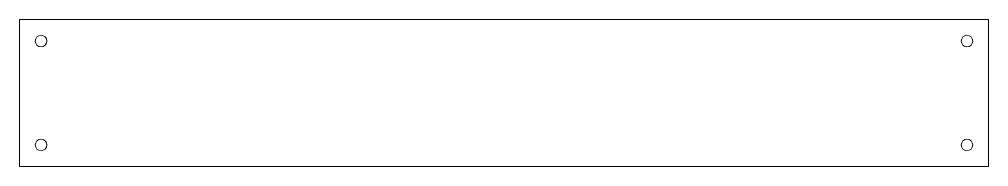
# Model space of a CAD drawing. Header units: millimetres. Extents: x 7 to 343, y -136 to -85.
import ezdxf

# ---------------------------------------------------------------- set-up
doc = ezdxf.new("R2010")
doc.units = ezdxf.units.MM
doc.header["$MEASUREMENT"] = 0
doc.layers.add('Layer 1', color=7, linetype='Continuous', lineweight=0)

# ---------------------------------------------------------------- blocks, each defined once
blk = doc.blocks.new('Block_0')
at = {"layer": 'Layer 1', "color": 6, "lineweight": 9}
for p, q in [((342.97, -84.62), (6.97, -84.62)), ((6.97, -84.62), (6.97, -135.62)), ((342.97, -135.62), (342.97, -84.62)), ((13.52, -129.84), (13.38, -129.83)), ((6.97, -135.62), (342.97, -135.62))]:
    blk.add_line(p, q, dxfattribs=at)
for centre in [(14.47, -92.12), (335.47, -92.12), (14.47, -128.12), (335.47, -128.12)]:
    blk.add_circle(centre, 2, dxfattribs=at)

msp = doc.modelspace()

# ---------------------------------------------------------------- block references
at = {"layer": 'Layer 1'}
msp.add_blockref('Block_0', (0, 0), dxfattribs=at)

doc.saveas('drawing.dxf')
